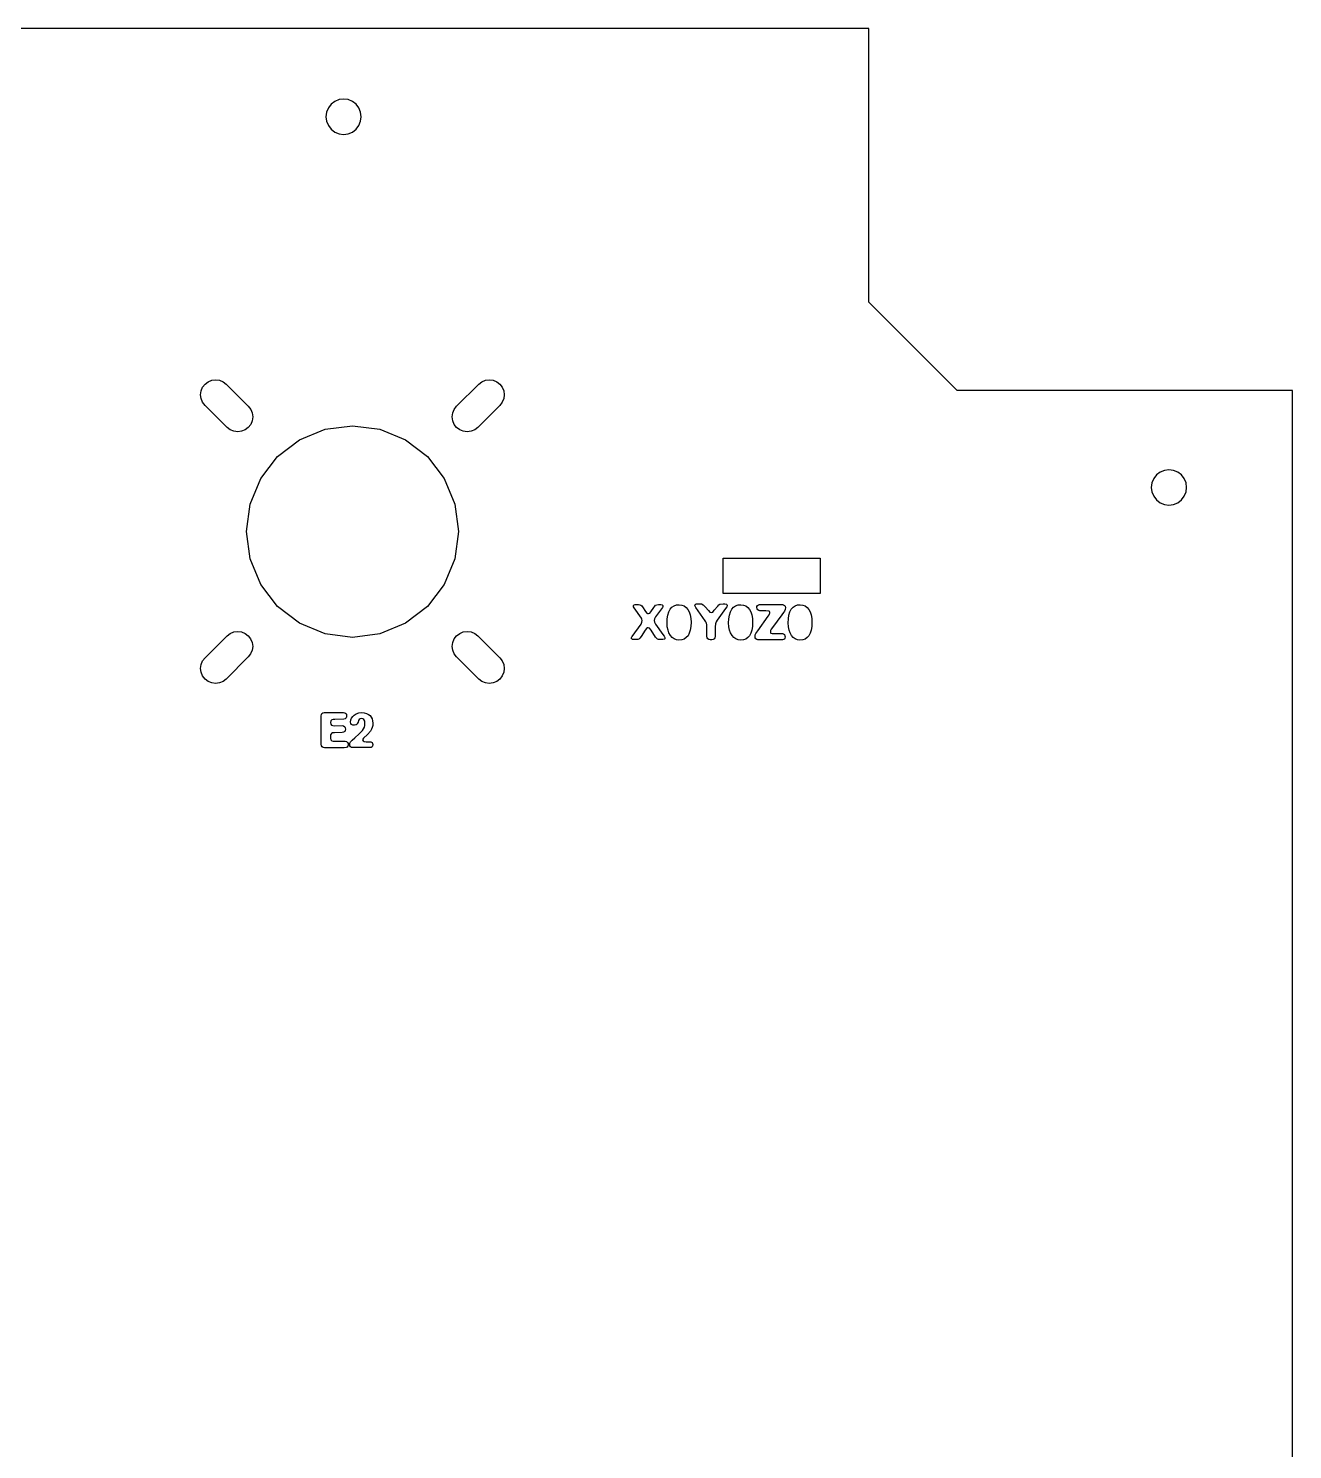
# Model space of a CAD drawing. Header units: metres. Extents: x 142 to 496, y 1157 to 1479.
# Drawn here: x 353.1 to 496.3, y 1317.9 to 1478.9 of the extents above; entities that cross this region are included whole.
import ezdxf

# ---------------------------------------------------------------- set-up
doc = ezdxf.new("R2010")
doc.units = ezdxf.units.M

msp = doc.modelspace()

# ---------------------------------------------------------------- linework, layer by layer
at = {"layer": 'COMPONENT0'}
for p, q in [((386.25, 1400.99, 0), (386.27, 1401.16, 0)), ((386.25, 1397.81, 0), (386.25, 1400.99, 0)), ((386.27, 1401.16, 0), (386.33, 1401.28, 0)), ((386.33, 1401.28, 0), (386.44, 1401.35, 0)), ((386.44, 1401.35, 0), (386.59, 1401.37, 0)), ((386.59, 1401.37, 0), (388.77, 1401.37, 0)), ((388.77, 1401.37, 0), (388.92, 1401.35, 0)), ((388.92, 1401.35, 0), (389.03, 1401.29, 0)), ((389.05, 1400.77, 0), (388.95, 1400.67, 0)), ((389.03, 1401.29, 0), (389.1, 1401.19, 0)), ((389.1, 1400.91, 0), (389.05, 1400.77, 0)), ((389.1, 1401.19, 0), (389.12, 1401.05, 0)), ((389.12, 1401.05, 0), (389.1, 1400.91, 0)), ((389.61, 1400.57, 0), (389.69, 1400.76, 0)), ((389.69, 1400.76, 0), (389.81, 1400.93, 0)), ((389.81, 1400.93, 0), (389.99, 1401.1, 0)), ((389.99, 1401.1, 0), (390.21, 1401.24, 0)), ((390.21, 1401.24, 0), (390.49, 1401.33, 0)), ((390.49, 1401.33, 0), (390.83, 1401.37, 0)), ((390.81, 1400.71, 0), (390.66, 1400.68, 0)), ((390.95, 1400.68, 0), (390.81, 1400.71, 0)), ((390.83, 1401.37, 0), (391.12, 1401.34, 0)), ((391.12, 1401.34, 0), (391.38, 1401.27, 0)), ((391.38, 1401.27, 0), (391.59, 1401.17, 0)), ((391.59, 1401.17, 0), (391.77, 1401.03, 0)), ((391.77, 1401.03, 0), (391.91, 1400.85, 0)), ((391.91, 1400.85, 0), (392.01, 1400.65, 0)), ((387.34, 1400.45, 0), (387.3, 1400.27, 0)), ((387.3, 1400.27, 0), (387.32, 1400.08, 0)), ((387.32, 1400.08, 0), (387.4, 1399.97, 0)), ((387.44, 1400.55, 0), (387.34, 1400.45, 0)), ((387.4, 1399.97, 0), (387.54, 1399.91, 0)), ((387.6, 1400.6, 0), (387.44, 1400.55, 0)), ((387.74, 1399.1, 0), (387.53, 1399.07, 0)), ((387.54, 1399.91, 0), (387.74, 1399.89, 0)), ((387.79, 1400.61, 0), (387.6, 1400.6, 0)), ((387.74, 1399.89, 0), (388.62, 1399.91, 0)), ((388.62, 1399.12, 0), (387.74, 1399.1, 0)), ((388.8, 1400.63, 0), (387.79, 1400.61, 0)), ((388.62, 1399.91, 0), (388.78, 1399.88, 0)), ((388.78, 1399.15, 0), (388.62, 1399.12, 0)), ((388.78, 1399.88, 0), (388.9, 1399.78, 0)), ((388.9, 1399.23, 0), (388.78, 1399.15, 0)), ((388.95, 1400.67, 0), (388.8, 1400.63, 0)), ((388.9, 1399.78, 0), (388.97, 1399.65, 0)), ((388.97, 1399.35, 0), (388.9, 1399.23, 0)), ((388.97, 1399.65, 0), (388.99, 1399.5, 0)), ((388.99, 1399.5, 0), (388.97, 1399.35, 0)), ((389.55, 1400.29, 0), (389.61, 1400.57, 0)), ((389.58, 1400.15, 0), (389.55, 1400.29, 0)), ((389.67, 1400.04, 0), (389.58, 1400.15, 0)), ((389.82, 1399.97, 0), (389.67, 1400.04, 0)), ((390.03, 1399.95, 0), (389.82, 1399.97, 0)), ((390.2, 1399.98, 0), (390.03, 1399.95, 0)), ((390.31, 1400.06, 0), (390.2, 1399.98, 0)), ((390.37, 1400.18, 0), (390.31, 1400.06, 0)), ((390.41, 1400.31, 0), (390.37, 1400.18, 0)), ((390.46, 1400.47, 0), (390.41, 1400.31, 0)), ((390.55, 1400.6, 0), (390.46, 1400.47, 0)), ((390.66, 1400.68, 0), (390.55, 1400.6, 0)), ((390.55, 1398.96, 0), (390.91, 1399.36, 0)), ((390.91, 1399.36, 0), (391.04, 1399.55, 0)), ((391.07, 1400.58, 0), (390.95, 1400.68, 0)), ((391.04, 1399.55, 0), (391.13, 1399.74, 0)), ((391.17, 1400.4, 0), (391.07, 1400.58, 0)), ((391.13, 1399.74, 0), (391.19, 1399.93, 0)), ((391.2, 1400.12, 0), (391.17, 1400.4, 0)), ((391.19, 1399.93, 0), (391.2, 1400.12, 0)), ((391.83, 1399.28, 0), (391.5, 1398.9, 0)), ((391.94, 1399.48, 0), (391.83, 1399.28, 0)), ((392.03, 1399.69, 0), (391.94, 1399.48, 0)), ((392.01, 1400.65, 0), (392.07, 1400.43, 0)), ((392.08, 1399.93, 0), (392.03, 1399.69, 0)), ((392.07, 1400.43, 0), (392.09, 1400.19, 0)), ((392.09, 1400.19, 0), (392.08, 1399.93, 0)), ((386.27, 1397.62, 0), (386.25, 1397.81, 0)), ((386.34, 1397.49, 0), (386.27, 1397.62, 0)), ((386.45, 1397.42, 0), (386.34, 1397.49, 0)), ((387.31, 1398.86, 0), (387.29, 1398.63, 0)), ((387.29, 1398.63, 0), (387.29, 1398.46, 0)), ((387.29, 1398.46, 0), (387.32, 1398.28, 0)), ((387.39, 1399, 0), (387.31, 1398.86, 0)), ((387.32, 1398.28, 0), (387.43, 1398.17, 0)), ((387.53, 1399.07, 0), (387.39, 1399, 0)), ((387.43, 1398.17, 0), (387.59, 1398.13, 0)), ((387.59, 1398.13, 0), (387.81, 1398.12, 0)), ((387.81, 1398.12, 0), (388.96, 1398.14, 0)), ((388.96, 1398.14, 0), (389.12, 1398.11, 0)), ((389.12, 1398.11, 0), (389.22, 1398, 0)), ((389.27, 1397.57, 0), (389.19, 1397.47, 0)), ((389.22, 1398, 0), (389.28, 1397.86, 0)), ((389.3, 1397.7, 0), (389.27, 1397.57, 0)), ((389.28, 1397.86, 0), (389.3, 1397.7, 0)), ((389.48, 1397.74, 0), (389.49, 1397.93, 0)), ((389.5, 1397.61, 0), (389.48, 1397.74, 0)), ((389.49, 1397.93, 0), (389.57, 1398.08, 0)), ((389.56, 1397.5, 0), (389.5, 1397.61, 0)), ((389.66, 1397.44, 0), (389.56, 1397.5, 0)), ((389.57, 1398.08, 0), (389.74, 1398.25, 0)), ((389.74, 1398.25, 0), (390.05, 1398.52, 0)), ((390.05, 1398.52, 0), (390.55, 1398.96, 0)), ((390.96, 1398.38, 0), (390.93, 1398.28, 0)), ((390.93, 1398.28, 0), (390.98, 1398.16, 0)), ((391.05, 1398.49, 0), (390.96, 1398.38, 0)), ((390.98, 1398.16, 0), (391.12, 1398.1, 0)), ((391.5, 1398.9, 0), (391.05, 1398.49, 0)), ((391.12, 1398.1, 0), (391.35, 1398.08, 0)), ((391.35, 1398.08, 0), (391.67, 1398.08, 0)), ((391.67, 1398.08, 0), (391.88, 1398.06, 0)), ((391.88, 1398.06, 0), (392, 1397.98, 0)), ((392, 1397.49, 0), (391.89, 1397.43, 0)), ((392, 1397.98, 0), (392.07, 1397.88, 0)), ((392.07, 1397.59, 0), (392, 1397.49, 0)), ((392.07, 1397.88, 0), (392.09, 1397.75, 0)), ((392.09, 1397.75, 0), (392.07, 1397.59, 0)), ((386.61, 1397.4, 0), (386.45, 1397.42, 0)), ((388.85, 1397.4, 0), (386.61, 1397.4, 0)), ((389.05, 1397.42, 0), (388.85, 1397.4, 0)), ((389.19, 1397.47, 0), (389.05, 1397.42, 0)), ((389.8, 1397.41, 0), (389.66, 1397.44, 0)), ((391.74, 1397.41, 0), (389.8, 1397.41, 0)), ((391.89, 1397.43, 0), (391.74, 1397.41, 0))]:
    msp.add_line(p, q, dxfattribs=at)
at = {"layer": 'COMPONENT4'}
for p, q in [((421.62, 1413.49, 0), (421.68, 1413.59, 0)), ((421.68, 1413.59, 0), (421.81, 1413.62, 0)), ((421.81, 1413.62, 0), (422.2, 1413.62, 0)), ((422.2, 1413.62, 0), (422.33, 1413.6, 0)), ((422.33, 1413.6, 0), (422.45, 1413.55, 0)), ((424.13, 1413.55, 0), (424.27, 1413.6, 0)), ((424.27, 1413.6, 0), (424.44, 1413.62, 0)), ((424.44, 1413.62, 0), (424.72, 1413.62, 0)), ((424.72, 1413.62, 0), (424.87, 1413.59, 0)), ((424.87, 1413.59, 0), (424.94, 1413.5, 0)), ((426.48, 1413.57, 0), (426.79, 1413.6, 0)), ((426.79, 1413.6, 0), (427.09, 1413.56, 0)), ((428.58, 1413.49, 0), (428.6, 1413.61, 0)), ((428.6, 1413.61, 0), (428.71, 1413.68, 0)), ((428.71, 1413.68, 0), (428.84, 1413.7, 0)), ((428.84, 1413.7, 0), (429.15, 1413.7, 0)), ((429.15, 1413.7, 0), (429.32, 1413.68, 0)), ((429.32, 1413.68, 0), (429.5, 1413.57, 0)), ((431.16, 1413.45, 0), (431.27, 1413.59, 0)), ((431.27, 1413.59, 0), (431.41, 1413.66, 0)), ((431.41, 1413.66, 0), (431.76, 1413.7, 0)), ((431.76, 1413.7, 0), (431.95, 1413.7, 0)), ((431.95, 1413.7, 0), (432.14, 1413.66, 0)), ((432.14, 1413.66, 0), (432.21, 1413.61, 0)), ((432.21, 1413.61, 0), (432.23, 1413.52, 0)), ((433.46, 1413.57, 0), (433.77, 1413.6, 0)), ((433.77, 1413.6, 0), (434.07, 1413.56, 0)), ((435.67, 1413.52, 0), (435.77, 1413.59, 0)), ((435.77, 1413.59, 0), (435.89, 1413.61, 0)), ((435.89, 1413.61, 0), (438.49, 1413.61, 0)), ((438.49, 1413.61, 0), (438.63, 1413.59, 0)), ((438.63, 1413.59, 0), (438.73, 1413.52, 0)), ((440.19, 1413.57, 0), (440.5, 1413.6, 0)), ((440.5, 1413.6, 0), (440.8, 1413.56, 0)), ((421.63, 1413.37, 0), (421.62, 1413.49, 0)), ((421.71, 1413.23, 0), (421.63, 1413.37, 0)), ((422.52, 1412.09, 0), (421.71, 1413.23, 0)), ((422.45, 1413.55, 0), (422.56, 1413.47, 0)), ((422.58, 1411.96, 0), (422.52, 1412.09, 0)), ((422.56, 1413.47, 0), (422.65, 1413.35, 0)), ((422.65, 1413.35, 0), (422.96, 1412.83, 0)), ((422.96, 1412.83, 0), (423.12, 1412.65, 0)), ((423.12, 1412.65, 0), (423.21, 1412.6, 0)), ((423.21, 1412.6, 0), (423.3, 1412.59, 0)), ((423.3, 1412.59, 0), (423.46, 1412.64, 0)), ((423.46, 1412.64, 0), (423.6, 1412.8, 0)), ((423.6, 1412.8, 0), (423.91, 1413.3, 0)), ((423.91, 1413.3, 0), (424.02, 1413.45, 0)), ((423.99, 1411.98, 0), (423.95, 1411.8, 0)), ((424.12, 1412.21, 0), (423.99, 1411.98, 0)), ((424.02, 1413.45, 0), (424.13, 1413.55, 0)), ((424.9, 1413.3, 0), (424.12, 1412.21, 0)), ((424.94, 1413.4, 0), (424.9, 1413.3, 0)), ((424.94, 1413.5, 0), (424.94, 1413.4, 0)), ((425.43, 1411.53, 0), (425.45, 1412.01, 0)), ((425.45, 1412.01, 0), (425.51, 1412.43, 0)), ((425.51, 1412.43, 0), (425.63, 1412.79, 0)), ((425.63, 1412.79, 0), (425.78, 1413.08, 0)), ((425.78, 1413.08, 0), (425.98, 1413.31, 0)), ((425.98, 1413.31, 0), (426.21, 1413.47, 0)), ((426.21, 1413.47, 0), (426.48, 1413.57, 0)), ((427.09, 1413.56, 0), (427.35, 1413.46, 0)), ((427.35, 1413.46, 0), (427.58, 1413.29, 0)), ((427.58, 1413.29, 0), (427.77, 1413.06, 0)), ((427.77, 1413.06, 0), (427.93, 1412.78, 0)), ((427.93, 1412.78, 0), (428.04, 1412.44, 0)), ((428.04, 1412.44, 0), (428.11, 1412.05, 0)), ((428.11, 1412.05, 0), (428.14, 1411.62, 0)), ((428.67, 1413.29, 0), (428.58, 1413.49, 0)), ((429.75, 1411.78, 0), (428.67, 1413.29, 0)), ((429.5, 1413.57, 0), (429.75, 1413.35, 0)), ((429.75, 1413.35, 0), (430.11, 1412.95, 0)), ((430.11, 1412.95, 0), (430.28, 1412.75, 0)), ((430.28, 1412.75, 0), (430.43, 1412.71, 0)), ((430.43, 1412.71, 0), (430.59, 1412.77, 0)), ((430.59, 1412.77, 0), (430.76, 1412.97, 0)), ((430.76, 1412.97, 0), (431.16, 1413.45, 0)), ((432.05, 1413.17, 0), (431.1, 1411.86, 0)), ((432.18, 1413.36, 0), (432.05, 1413.17, 0)), ((432.23, 1413.52, 0), (432.18, 1413.36, 0)), ((432.4, 1411.53, 0), (432.43, 1412.01, 0)), ((432.43, 1412.01, 0), (432.49, 1412.43, 0)), ((432.49, 1412.43, 0), (432.6, 1412.79, 0)), ((432.6, 1412.79, 0), (432.76, 1413.08, 0)), ((432.76, 1413.08, 0), (432.96, 1413.31, 0)), ((432.96, 1413.31, 0), (433.19, 1413.47, 0)), ((433.19, 1413.47, 0), (433.46, 1413.57, 0)), ((434.07, 1413.56, 0), (434.33, 1413.46, 0)), ((434.33, 1413.46, 0), (434.56, 1413.29, 0)), ((434.56, 1413.29, 0), (434.75, 1413.06, 0)), ((434.75, 1413.06, 0), (434.91, 1412.78, 0)), ((434.91, 1412.78, 0), (435.02, 1412.44, 0)), ((435.02, 1412.44, 0), (435.09, 1412.05, 0)), ((435.09, 1412.05, 0), (435.11, 1411.62, 0)), ((435.59, 1413.29, 0), (435.61, 1413.41, 0)), ((435.62, 1413.14, 0), (435.59, 1413.29, 0)), ((435.61, 1413.41, 0), (435.67, 1413.52, 0)), ((435.7, 1413.02, 0), (435.62, 1413.14, 0)), ((435.81, 1412.94, 0), (435.7, 1413.02, 0)), ((435.71, 1410.63, 0), (436.87, 1412.31, 0)), ((435.92, 1412.92, 0), (435.81, 1412.94, 0)), ((436.6, 1412.91, 0), (435.92, 1412.92, 0)), ((436.97, 1412.88, 0), (436.6, 1412.91, 0)), ((436.87, 1412.31, 0), (436.98, 1412.45, 0)), ((437.04, 1412.83, 0), (436.97, 1412.88, 0)), ((436.98, 1412.45, 0), (437.04, 1412.55, 0)), ((437.06, 1412.73, 0), (437.04, 1412.83, 0)), ((437.04, 1412.55, 0), (437.06, 1412.64, 0)), ((437.06, 1412.64, 0), (437.06, 1412.73, 0)), ((438.42, 1412.46, 0), (437.37, 1411, 0)), ((438.62, 1412.7, 0), (438.42, 1412.46, 0)), ((438.74, 1412.88, 0), (438.62, 1412.7, 0)), ((438.73, 1413.52, 0), (438.8, 1413.42, 0)), ((438.8, 1413.06, 0), (438.74, 1412.88, 0)), ((438.8, 1413.42, 0), (438.82, 1413.27, 0)), ((438.82, 1413.27, 0), (438.8, 1413.06, 0)), ((439.14, 1411.53, 0), (439.16, 1412.01, 0)), ((439.16, 1412.01, 0), (439.22, 1412.43, 0)), ((439.22, 1412.43, 0), (439.34, 1412.79, 0)), ((439.34, 1412.79, 0), (439.49, 1413.08, 0)), ((439.49, 1413.08, 0), (439.69, 1413.31, 0)), ((439.69, 1413.31, 0), (439.92, 1413.47, 0)), ((439.92, 1413.47, 0), (440.19, 1413.57, 0)), ((440.8, 1413.56, 0), (441.06, 1413.46, 0)), ((441.06, 1413.46, 0), (441.29, 1413.29, 0)), ((441.29, 1413.29, 0), (441.48, 1413.06, 0)), ((441.48, 1413.06, 0), (441.64, 1412.78, 0)), ((441.64, 1412.78, 0), (441.75, 1412.44, 0)), ((441.75, 1412.44, 0), (441.82, 1412.05, 0)), ((441.82, 1412.05, 0), (441.84, 1411.62, 0)), ((421.47, 1410.01, 0), (422.47, 1411.41, 0)), ((422.47, 1411.41, 0), (422.58, 1411.61, 0)), ((422.95, 1410.73, 0), (422.47, 1409.98, 0)), ((422.62, 1411.79, 0), (422.58, 1411.96, 0)), ((422.58, 1411.61, 0), (422.62, 1411.79, 0)), ((423.1, 1410.91, 0), (422.95, 1410.73, 0)), ((423.19, 1410.96, 0), (423.1, 1410.91, 0)), ((423.29, 1410.98, 0), (423.19, 1410.96, 0)), ((423.44, 1410.93, 0), (423.29, 1410.98, 0)), ((423.61, 1410.73, 0), (423.44, 1410.93, 0)), ((424.12, 1409.91, 0), (423.61, 1410.73, 0)), ((423.95, 1411.8, 0), (423.98, 1411.63, 0)), ((423.98, 1411.63, 0), (424.12, 1411.38, 0)), ((424.12, 1411.38, 0), (424.93, 1410.24, 0)), ((425.45, 1411.11, 0), (425.43, 1411.53, 0)), ((425.53, 1410.73, 0), (425.45, 1411.11, 0)), ((425.64, 1410.4, 0), (425.53, 1410.73, 0)), ((425.8, 1410.12, 0), (425.64, 1410.4, 0)), ((427.94, 1410.37, 0), (427.8, 1410.09, 0)), ((428.05, 1410.72, 0), (427.94, 1410.37, 0)), ((428.11, 1411.14, 0), (428.05, 1410.72, 0)), ((428.14, 1411.62, 0), (428.11, 1411.14, 0)), ((429.83, 1411.65, 0), (429.75, 1411.78, 0)), ((429.88, 1411.49, 0), (429.83, 1411.65, 0)), ((429.92, 1411.33, 0), (429.88, 1411.49, 0)), ((429.93, 1411.18, 0), (429.92, 1411.33, 0)), ((429.93, 1410.02, 0), (429.93, 1411.18, 0)), ((430.91, 1411.44, 0), (430.88, 1411.08, 0)), ((430.88, 1411.08, 0), (430.88, 1410.02, 0)), ((430.98, 1411.65, 0), (430.91, 1411.44, 0)), ((431.1, 1411.86, 0), (430.98, 1411.65, 0)), ((432.43, 1411.11, 0), (432.4, 1411.53, 0)), ((432.5, 1410.73, 0), (432.43, 1411.11, 0)), ((432.62, 1410.4, 0), (432.5, 1410.73, 0)), ((432.78, 1410.12, 0), (432.62, 1410.4, 0)), ((434.92, 1410.37, 0), (434.77, 1410.09, 0)), ((435.03, 1410.72, 0), (434.92, 1410.37, 0)), ((435.09, 1411.14, 0), (435.03, 1410.72, 0)), ((435.11, 1411.62, 0), (435.09, 1411.14, 0)), ((435.48, 1410.33, 0), (435.71, 1410.63, 0)), ((437.15, 1410.69, 0), (437.14, 1410.6, 0)), ((437.14, 1410.6, 0), (437.14, 1410.51, 0)), ((437.14, 1410.51, 0), (437.15, 1410.43, 0)), ((437.22, 1410.81, 0), (437.15, 1410.69, 0)), ((437.15, 1410.43, 0), (437.18, 1410.37, 0)), ((437.18, 1410.37, 0), (437.33, 1410.32, 0)), ((437.37, 1411, 0), (437.22, 1410.81, 0)), ((439.16, 1411.11, 0), (439.14, 1411.53, 0)), ((439.24, 1410.73, 0), (439.16, 1411.11, 0)), ((439.35, 1410.4, 0), (439.24, 1410.73, 0)), ((439.51, 1410.12, 0), (439.35, 1410.4, 0)), ((441.65, 1410.37, 0), (441.5, 1410.09, 0)), ((441.76, 1410.72, 0), (441.65, 1410.37, 0)), ((441.82, 1411.14, 0), (441.76, 1410.72, 0)), ((441.84, 1411.62, 0), (441.82, 1411.14, 0)), ((421.37, 1409.79, 0), (421.39, 1409.88, 0)), ((421.42, 1409.72, 0), (421.37, 1409.79, 0)), ((421.39, 1409.88, 0), (421.43, 1409.94, 0)), ((421.5, 1409.66, 0), (421.42, 1409.72, 0)), ((421.43, 1409.94, 0), (421.47, 1410.01, 0)), ((421.61, 1409.64, 0), (421.5, 1409.66, 0)), ((421.95, 1409.64, 0), (421.61, 1409.64, 0)), ((422.1, 1409.66, 0), (421.95, 1409.64, 0)), ((422.23, 1409.71, 0), (422.1, 1409.66, 0)), ((422.35, 1409.82, 0), (422.23, 1409.71, 0)), ((422.47, 1409.98, 0), (422.35, 1409.82, 0)), ((424.22, 1409.79, 0), (424.12, 1409.91, 0)), ((424.33, 1409.71, 0), (424.22, 1409.79, 0)), ((424.45, 1409.66, 0), (424.33, 1409.71, 0)), ((424.58, 1409.64, 0), (424.45, 1409.66, 0)), ((424.93, 1409.64, 0), (424.58, 1409.64, 0)), ((424.93, 1410.24, 0), (425.09, 1410.02, 0)), ((425.12, 1409.68, 0), (424.93, 1409.64, 0)), ((425.09, 1410.02, 0), (425.16, 1409.9, 0)), ((425.16, 1409.73, 0), (425.12, 1409.68, 0)), ((425.16, 1409.9, 0), (425.18, 1409.85, 0)), ((425.18, 1409.81, 0), (425.16, 1409.73, 0)), ((425.18, 1409.85, 0), (425.18, 1409.81, 0)), ((426, 1409.89, 0), (425.8, 1410.12, 0)), ((426.23, 1409.73, 0), (426, 1409.89, 0)), ((426.49, 1409.63, 0), (426.23, 1409.73, 0)), ((426.77, 1409.59, 0), (426.49, 1409.63, 0)), ((427.09, 1409.62, 0), (426.77, 1409.59, 0)), ((427.37, 1409.71, 0), (427.09, 1409.62, 0)), ((427.6, 1409.87, 0), (427.37, 1409.71, 0)), ((427.8, 1410.09, 0), (427.6, 1409.87, 0)), ((429.95, 1409.85, 0), (429.93, 1410.02, 0)), ((430.03, 1409.73, 0), (429.95, 1409.85, 0)), ((430.15, 1409.65, 0), (430.03, 1409.73, 0)), ((430.32, 1409.63, 0), (430.15, 1409.65, 0)), ((430.49, 1409.63, 0), (430.32, 1409.63, 0)), ((430.66, 1409.65, 0), (430.49, 1409.63, 0)), ((430.78, 1409.73, 0), (430.66, 1409.65, 0)), ((430.85, 1409.85, 0), (430.78, 1409.73, 0)), ((430.88, 1410.02, 0), (430.85, 1409.85, 0)), ((432.97, 1409.89, 0), (432.78, 1410.12, 0)), ((433.2, 1409.73, 0), (432.97, 1409.89, 0)), ((433.47, 1409.63, 0), (433.2, 1409.73, 0)), ((433.75, 1409.59, 0), (433.47, 1409.63, 0)), ((434.07, 1409.62, 0), (433.75, 1409.59, 0)), ((434.35, 1409.71, 0), (434.07, 1409.62, 0)), ((434.58, 1409.87, 0), (434.35, 1409.71, 0)), ((434.77, 1410.09, 0), (434.58, 1409.87, 0)), ((435.41, 1410.01, 0), (435.42, 1410.18, 0)), ((435.42, 1409.85, 0), (435.41, 1410.01, 0)), ((435.42, 1410.18, 0), (435.48, 1410.33, 0)), ((435.48, 1409.73, 0), (435.42, 1409.85, 0)), ((435.58, 1409.66, 0), (435.48, 1409.73, 0)), ((435.71, 1409.63, 0), (435.58, 1409.66, 0)), ((438.49, 1409.63, 0), (435.71, 1409.63, 0)), ((437.33, 1410.32, 0), (437.58, 1410.33, 0)), ((437.58, 1410.33, 0), (437.93, 1410.34, 0)), ((437.93, 1410.34, 0), (438.49, 1410.34, 0)), ((438.49, 1410.34, 0), (438.62, 1410.31, 0)), ((438.62, 1409.65, 0), (438.49, 1409.63, 0)), ((438.62, 1410.31, 0), (438.71, 1410.21, 0)), ((438.72, 1409.71, 0), (438.62, 1409.65, 0)), ((438.71, 1410.21, 0), (438.77, 1410.09, 0)), ((438.78, 1409.81, 0), (438.72, 1409.71, 0)), ((438.77, 1410.09, 0), (438.79, 1409.97, 0)), ((438.79, 1409.97, 0), (438.78, 1409.81, 0)), ((439.71, 1409.89, 0), (439.51, 1410.12, 0)), ((439.94, 1409.73, 0), (439.71, 1409.89, 0)), ((440.2, 1409.63, 0), (439.94, 1409.73, 0)), ((440.48, 1409.59, 0), (440.2, 1409.63, 0)), ((440.8, 1409.62, 0), (440.48, 1409.59, 0)), ((441.08, 1409.71, 0), (440.8, 1409.62, 0)), ((441.31, 1409.87, 0), (441.08, 1409.71, 0)), ((441.5, 1410.09, 0), (441.31, 1409.87, 0))]:
    msp.add_line(p, q, dxfattribs=at)
at = {"layer": 'GROUP0'}
for p, q in [((448.28, 1478.88, 0), (339.28, 1478.88, 0)), ((448.28, 1447.88, 0), (448.28, 1478.88, 0)), ((387.37, 1470.3, 0), (387.05, 1469.88, 0)), ((387.78, 1470.62, 0), (387.37, 1470.3, 0)), ((388.27, 1470.82, 0), (387.78, 1470.62, 0)), ((388.78, 1470.88, 0), (388.27, 1470.82, 0)), ((389.3, 1470.82, 0), (388.78, 1470.88, 0)), ((389.78, 1470.62, 0), (389.3, 1470.82, 0)), ((390.2, 1470.3, 0), (389.78, 1470.62, 0)), ((390.52, 1469.88, 0), (390.2, 1470.3, 0)), ((386.85, 1469.4, 0), (386.78, 1468.88, 0)), ((386.78, 1468.88, 0), (386.85, 1468.37, 0)), ((387.05, 1469.88, 0), (386.85, 1469.4, 0)), ((386.85, 1468.37, 0), (387.05, 1467.88, 0)), ((390.71, 1469.4, 0), (390.52, 1469.88, 0)), ((390.52, 1467.88, 0), (390.71, 1468.37, 0)), ((390.78, 1468.88, 0), (390.71, 1469.4, 0)), ((390.71, 1468.37, 0), (390.78, 1468.88, 0)), ((387.05, 1467.88, 0), (387.37, 1467.47, 0)), ((387.37, 1467.47, 0), (387.78, 1467.15, 0)), ((387.78, 1467.15, 0), (388.27, 1466.95, 0)), ((388.27, 1466.95, 0), (388.78, 1466.88, 0)), ((388.78, 1466.88, 0), (389.3, 1466.95, 0)), ((389.3, 1466.95, 0), (389.78, 1467.15, 0)), ((389.78, 1467.15, 0), (390.2, 1467.47, 0)), ((390.2, 1467.47, 0), (390.52, 1467.88, 0)), ((458.28, 1437.88, 0), (448.28, 1447.88, 0)), ((372.58, 1437.38, 0), (372.64, 1437.82, 0)), ((372.64, 1437.82, 0), (372.81, 1438.23, 0)), ((372.81, 1438.23, 0), (373.08, 1438.58, 0)), ((373.08, 1438.58, 0), (373.43, 1438.85, 0)), ((373.43, 1438.85, 0), (373.84, 1439.02, 0)), ((373.84, 1439.02, 0), (374.28, 1439.08, 0)), ((374.28, 1439.08, 0), (374.72, 1439.02, 0)), ((374.72, 1439.02, 0), (375.13, 1438.85, 0)), ((375.13, 1438.85, 0), (375.49, 1438.58, 0)), ((377.98, 1436.08, 0), (375.49, 1438.58, 0)), ((404.08, 1438.58, 0), (401.58, 1436.08, 0)), ((404.08, 1438.58, 0), (404.43, 1438.85, 0)), ((404.43, 1438.85, 0), (404.84, 1439.02, 0)), ((404.84, 1439.02, 0), (405.28, 1439.08, 0)), ((405.28, 1439.08, 0), (405.72, 1439.02, 0)), ((405.72, 1439.02, 0), (406.13, 1438.85, 0)), ((406.13, 1438.85, 0), (406.49, 1438.58, 0)), ((406.49, 1438.58, 0), (406.76, 1438.23, 0)), ((406.76, 1438.23, 0), (406.93, 1437.82, 0)), ((406.93, 1437.82, 0), (406.98, 1437.38, 0)), ((496.28, 1437.88, 0), (458.28, 1437.88, 0)), ((496.28, 1199.38, 0), (496.28, 1437.88, 0)), ((372.64, 1436.94, 0), (372.58, 1437.38, 0)), ((372.81, 1436.53, 0), (372.64, 1436.94, 0)), ((373.08, 1436.18, 0), (372.81, 1436.53, 0)), ((373.08, 1436.18, 0), (375.58, 1433.68, 0)), ((403.98, 1433.68, 0), (406.49, 1436.18, 0)), ((406.76, 1436.53, 0), (406.49, 1436.18, 0)), ((406.93, 1436.94, 0), (406.76, 1436.53, 0)), ((406.98, 1437.38, 0), (406.93, 1436.94, 0)), ((377.98, 1436.08, 0), (378.26, 1435.73, 0)), ((378.26, 1435.73, 0), (378.42, 1435.32, 0)), ((378.42, 1435.32, 0), (378.48, 1434.88, 0)), ((378.48, 1434.88, 0), (378.42, 1434.44, 0)), ((401.08, 1434.88, 0), (401.14, 1435.32, 0)), ((401.14, 1434.44, 0), (401.08, 1434.88, 0)), ((401.14, 1435.32, 0), (401.31, 1435.73, 0)), ((401.31, 1435.73, 0), (401.58, 1436.08, 0)), ((375.93, 1433.41, 0), (375.58, 1433.68, 0)), ((376.34, 1433.24, 0), (375.93, 1433.41, 0)), ((376.78, 1433.18, 0), (376.34, 1433.24, 0)), ((377.22, 1433.24, 0), (376.78, 1433.18, 0)), ((377.63, 1433.41, 0), (377.22, 1433.24, 0)), ((377.98, 1433.68, 0), (377.63, 1433.41, 0)), ((378.26, 1434.03, 0), (377.98, 1433.68, 0)), ((378.42, 1434.44, 0), (378.26, 1434.03, 0)), ((383.78, 1432.27, 0), (386.68, 1433.47, 0)), ((386.68, 1433.47, 0), (389.78, 1433.88, 0)), ((389.78, 1433.88, 0), (392.89, 1433.47, 0)), ((392.89, 1433.47, 0), (395.78, 1432.27, 0)), ((401.31, 1434.03, 0), (401.14, 1434.44, 0)), ((401.58, 1433.68, 0), (401.31, 1434.03, 0)), ((401.93, 1433.41, 0), (401.58, 1433.68, 0)), ((402.34, 1433.24, 0), (401.93, 1433.41, 0)), ((402.78, 1433.18, 0), (402.34, 1433.24, 0)), ((403.22, 1433.24, 0), (402.78, 1433.18, 0)), ((403.63, 1433.41, 0), (403.22, 1433.24, 0)), ((403.98, 1433.68, 0), (403.63, 1433.41, 0)), ((381.3, 1430.37, 0), (383.78, 1432.27, 0)), ((395.78, 1432.27, 0), (398.27, 1430.37, 0)), ((379.39, 1427.88, 0), (381.3, 1430.37, 0)), ((398.27, 1430.37, 0), (400.18, 1427.88, 0)), ((480.87, 1428.3, 0), (480.55, 1427.88, 0)), ((481.28, 1428.62, 0), (480.87, 1428.3, 0)), ((481.77, 1428.82, 0), (481.28, 1428.62, 0)), ((482.28, 1428.88, 0), (481.77, 1428.82, 0)), ((482.8, 1428.82, 0), (482.28, 1428.88, 0)), ((483.28, 1428.62, 0), (482.8, 1428.82, 0)), ((483.7, 1428.3, 0), (483.28, 1428.62, 0)), ((484.02, 1427.88, 0), (483.7, 1428.3, 0)), ((378.19, 1424.99, 0), (379.39, 1427.88, 0)), ((400.18, 1427.88, 0), (401.37, 1424.99, 0)), ((480.35, 1427.4, 0), (480.28, 1426.88, 0)), ((480.28, 1426.88, 0), (480.35, 1426.37, 0)), ((480.55, 1427.88, 0), (480.35, 1427.4, 0)), ((484.21, 1427.4, 0), (484.02, 1427.88, 0)), ((484.28, 1426.88, 0), (484.21, 1427.4, 0)), ((484.21, 1426.37, 0), (484.28, 1426.88, 0)), ((377.78, 1421.88, 0), (378.19, 1424.99, 0)), ((401.37, 1424.99, 0), (401.78, 1421.88, 0)), ((480.35, 1426.37, 0), (480.55, 1425.88, 0)), ((480.55, 1425.88, 0), (480.87, 1425.47, 0)), ((480.87, 1425.47, 0), (481.28, 1425.15, 0)), ((481.28, 1425.15, 0), (481.77, 1424.95, 0)), ((481.77, 1424.95, 0), (482.28, 1424.88, 0)), ((482.28, 1424.88, 0), (482.8, 1424.95, 0)), ((482.8, 1424.95, 0), (483.28, 1425.15, 0)), ((483.28, 1425.15, 0), (483.7, 1425.47, 0)), ((483.7, 1425.47, 0), (484.02, 1425.88, 0)), ((484.02, 1425.88, 0), (484.21, 1426.37, 0)), ((378.19, 1418.78, 0), (377.78, 1421.88, 0)), ((401.78, 1421.88, 0), (401.37, 1418.78, 0)), ((379.39, 1415.88, 0), (378.19, 1418.78, 0)), ((401.37, 1418.78, 0), (400.17, 1415.88, 0)), ((431.78, 1414.88, 0), (431.78, 1418.88, 0)), ((431.78, 1418.88, 0), (442.78, 1418.88, 0)), ((442.78, 1418.88, 0), (442.78, 1414.88, 0)), ((381.3, 1413.4, 0), (379.39, 1415.88, 0)), ((400.17, 1415.88, 0), (398.27, 1413.4, 0)), ((442.78, 1414.88, 0), (431.78, 1414.88, 0)), ((383.78, 1411.49, 0), (381.3, 1413.4, 0)), ((398.27, 1413.4, 0), (395.78, 1411.49, 0)), ((375.93, 1410.35, 0), (376.34, 1410.52, 0)), ((376.34, 1410.52, 0), (376.78, 1410.58, 0)), ((376.78, 1410.58, 0), (377.22, 1410.52, 0)), ((377.22, 1410.52, 0), (377.63, 1410.35, 0)), ((386.68, 1410.29, 0), (383.78, 1411.49, 0)), ((395.78, 1411.49, 0), (392.89, 1410.29, 0)), ((401.93, 1410.35, 0), (402.34, 1410.52, 0)), ((402.34, 1410.52, 0), (402.78, 1410.58, 0)), ((402.78, 1410.58, 0), (403.22, 1410.52, 0)), ((403.22, 1410.52, 0), (403.63, 1410.35, 0)), ((375.58, 1410.08, 0), (373.08, 1407.58, 0)), ((375.58, 1410.08, 0), (375.93, 1410.35, 0)), ((377.63, 1410.35, 0), (377.98, 1410.08, 0)), ((377.98, 1410.08, 0), (378.25, 1409.73, 0)), ((378.25, 1409.73, 0), (378.42, 1409.32, 0)), ((378.42, 1409.32, 0), (378.48, 1408.88, 0)), ((378.48, 1408.88, 0), (378.42, 1408.44, 0)), ((389.78, 1409.88, 0), (386.68, 1410.29, 0)), ((392.89, 1410.29, 0), (389.78, 1409.88, 0)), ((401.08, 1408.88, 0), (401.14, 1409.32, 0)), ((401.14, 1408.44, 0), (401.08, 1408.88, 0)), ((401.14, 1409.32, 0), (401.31, 1409.73, 0)), ((401.31, 1409.73, 0), (401.58, 1410.08, 0)), ((401.58, 1410.08, 0), (401.93, 1410.35, 0)), ((403.63, 1410.35, 0), (403.98, 1410.08, 0)), ((406.48, 1407.58, 0), (403.98, 1410.08, 0)), ((372.64, 1406.82, 0), (372.81, 1407.23, 0)), ((372.81, 1407.23, 0), (373.08, 1407.58, 0)), ((375.48, 1405.18, 0), (377.98, 1407.68, 0)), ((378.25, 1408.03, 0), (377.98, 1407.68, 0)), ((378.42, 1408.44, 0), (378.25, 1408.03, 0)), ((401.31, 1408.03, 0), (401.14, 1408.44, 0)), ((401.58, 1407.68, 0), (401.31, 1408.03, 0)), ((401.58, 1407.68, 0), (404.08, 1405.18, 0)), ((406.48, 1407.58, 0), (406.75, 1407.23, 0)), ((406.75, 1407.23, 0), (406.92, 1406.82, 0)), ((372.58, 1406.38, 0), (372.64, 1406.82, 0)), ((372.64, 1405.94, 0), (372.58, 1406.38, 0)), ((372.81, 1405.53, 0), (372.64, 1405.94, 0)), ((373.08, 1405.18, 0), (372.81, 1405.53, 0)), ((406.75, 1405.53, 0), (406.48, 1405.18, 0)), ((406.92, 1405.94, 0), (406.75, 1405.53, 0)), ((406.92, 1406.82, 0), (406.98, 1406.38, 0)), ((406.98, 1406.38, 0), (406.92, 1405.94, 0)), ((373.43, 1404.91, 0), (373.08, 1405.18, 0)), ((373.84, 1404.74, 0), (373.43, 1404.91, 0)), ((374.28, 1404.68, 0), (373.84, 1404.74, 0)), ((374.72, 1404.74, 0), (374.28, 1404.68, 0)), ((375.13, 1404.91, 0), (374.72, 1404.74, 0)), ((375.48, 1405.18, 0), (375.13, 1404.91, 0)), ((404.43, 1404.91, 0), (404.08, 1405.18, 0)), ((404.84, 1404.74, 0), (404.43, 1404.91, 0)), ((405.28, 1404.68, 0), (404.84, 1404.74, 0)), ((405.72, 1404.74, 0), (405.28, 1404.68, 0)), ((406.13, 1404.91, 0), (405.72, 1404.74, 0)), ((406.48, 1405.18, 0), (406.13, 1404.91, 0))]:
    msp.add_line(p, q, dxfattribs=at)

doc.saveas('drawing.dxf')
